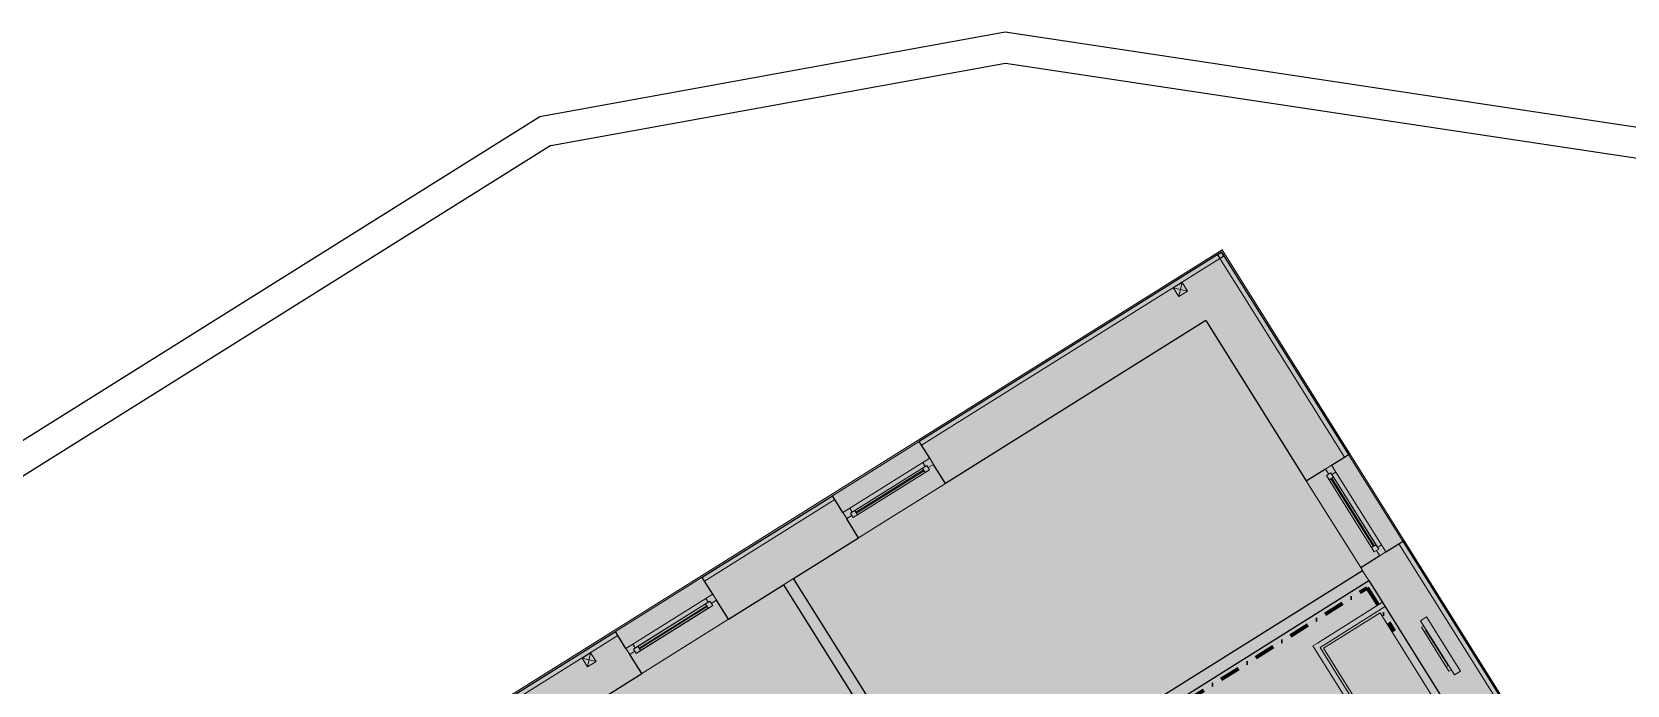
# Model space of a CAD drawing. Header units: millimetres. Extents: x -9129 to 220959, y -4760 to 72638.
# Drawn here: x 147981 to 163561, y 66255 to 72638 of the extents above; entities that cross this region are included whole.
import ezdxf

# ---------------------------------------------------------------- set-up
doc = ezdxf.new("R2010")
doc.units = ezdxf.units.MM
doc.linetypes.add('HA_DashDot_4mm-S1mm', pattern=[400, 200, -100, 0, -100])
for name, color, linetype, lineweight in [('A-DETL-____-THIN', 9, 'Continuous', 9), ('A-DETL-GENF-OTLN', 9, 'Continuous', 9), ('A-GENM-____-OTLN', 9, 'Continuous', 9), ('A-GLAZ-____-MCUT', 9, 'Continuous', 5), ('A-GLAZ-____-OTLN', 9, 'Continuous', 5), ('A-WALL-____-MCUT', 9, 'Continuous', 25), ('A-WALL-____-OTLN', 9, 'Continuous', 9), ('I-WALL-____-MCUT', 9, 'Continuous', 25), ('I-WALL-____-OTLN', 9, 'Continuous', 9), ('M-HVAC-DUCT-OTLN', 9, 'Continuous', 9), ('P-SANR-FIXT-OTLN', 9, 'Continuous', 9)]:
    doc.layers.add(name, color=color, linetype=linetype, lineweight=lineweight)

# ---------------------------------------------------------------- blocks, each defined once
blk = doc.blocks.new('HA_WD_SinglePanel - 1000x1500-1653870-schema POHLEDU D_140_6400')
at = {"layer": 'A-GLAZ-____-MCUT'}
for p, q in [((-500, 70), (-500, 0)), ((-420, 70), (-500, 70)), ((-500, 0), (-440, 0)), ((-440, -25), (-440, 25)), ((-440, 25), (-390, 25)), ((-420, 25), (-420, 70)), ((-390, 25), (-390, -25)), ((390, 5), (-390, 5)), ((390, -25), (390, 25)), ((390, 25), (440, 25)), ((500, 70), (420, 70)), ((420, 70), (420, 25)), ((440, 25), (440, -25)), ((440, 0), (500, 0)), ((500, 0), (500, 70)), ((-390, -25), (-440, -25)), ((390, -5), (-390, -5)), ((440, -25), (390, -25))]:
    blk.add_line(p, q, dxfattribs=at)
at = {"layer": 'A-GLAZ-____-OTLN'}
for p, q in [((440, 25), (-440, 25)), ((-440, -25), (-440, 25)), ((420, 70), (-420, 70)), ((390, 25), (-390, 25)), ((440, 25), (440, -25)), ((-440, -25), (440, -25)), ((390, -25), (-390, -25))]:
    blk.add_line(p, q, dxfattribs=at)
blk = doc.blocks.new('HA_WD_SinglePanel - 1000x1500-1653875-schema POHLEDU D_140_6400')
at = {"layer": 'A-GLAZ-____-MCUT'}
for p, q in [((-440, 25), (-440, -25)), ((-390, 25), (-440, 25)), ((-390, -25), (-390, 25)), ((390, 5), (-390, 5)), ((390, 25), (390, -25)), ((440, 25), (390, 25)), ((440, -25), (440, 25)), ((-500, 0), (-440, 0)), ((-500, -70), (-500, 0)), ((-420, -70), (-500, -70)), ((-440, -25), (-390, -25)), ((-420, -25), (-420, -70)), ((390, -5), (-390, -5)), ((390, -25), (440, -25)), ((420, -70), (420, -25)), ((500, -70), (420, -70)), ((440, 0), (500, 0)), ((500, 0), (500, -70))]:
    blk.add_line(p, q, dxfattribs=at)
at = {"layer": 'A-GLAZ-____-OTLN'}
for p, q in [((-440, -25), (-440, 25)), ((440, 25), (-440, 25)), ((390, 25), (-390, 25)), ((440, 25), (440, -25)), ((-440, -25), (440, -25)), ((420, -70), (-420, -70)), ((390, -25), (-390, -25))]:
    blk.add_line(p, q, dxfattribs=at)
blk = doc.blocks.new('HA_WD_SinglePanel - 625x1000-1653871-schema POHLEDU D_140_6400')
at = {"layer": 'A-GLAZ-____-MCUT'}
for p, q in [((-253, -25), (-253, 0)), ((-203, 0), (-203, -25)), ((202, -25), (202, 0)), ((252, 0), (252, -25)), ((-203, -25), (-253, -25)), ((202, -5), (-203, -5)), ((252, -25), (202, -25))]:
    blk.add_line(p, q, dxfattribs=at)
at = {"layer": 'A-GLAZ-____-OTLN'}
for p, q in [((-313, 70), (312, 70)), ((-313, 0), (-313, 70)), ((312, 0), (-313, 0)), ((-253, -25), (-253, 0)), ((252, 0), (252, -25)), ((312, 70), (312, 0)), ((-253, -25), (252, -25)), ((202, -25), (-203, -25))]:
    blk.add_line(p, q, dxfattribs=at)
blk = doc.blocks.new('ABMV_Bathtub_Generic - 800x1700-1406311-schema POHLEDU D_140_6400')
at = {"layer": 'P-SANR-FIXT-OTLN'}
for p, q in [((75, 50), (75, 1625)), ((75, 1625), (725, 1625)), ((75, 1625), (725, 1625)), ((75, 50), (75, 1625)), ((725, 1625), (725, 50)), ((725, 1625), (725, 50)), ((725, 50), (75, 50)), ((725, 50), (75, 50))]:
    blk.add_line(p, q, dxfattribs=at)
blk.add_circle((400, 180), 30, dxfattribs=at)
blk = doc.blocks.new('HA_GM_Tiling_LineBased - Generic Tiles-1678942-schema POHLEDU D_140_6400')
at = {"layer": 'A-GENM-____-OTLN', "linetype": 'HA_DashDot_4mm-S1mm', "lineweight": 80}
blk.add_line((50, -50), (3335, -50), dxfattribs=at)
blk = doc.blocks.new('HA_GM_Tiling_LineBased - Generic Tiles-1681808-schema POHLEDU D_140_6400')
at = {"layer": 'A-GENM-____-OTLN', "linetype": 'HA_DashDot_4mm-S1mm', "lineweight": 80}
blk.add_line((50, -50), (550, -50), dxfattribs=at)
blk = doc.blocks.new('185-01_OBJEKT D_Central_rvt-5-schema POHLEDU D_140_6400')
at = {"layer": 'A-WALL-____-MCUT'}
for p, q in [((-17856, 70487), (-20810, 68637)), ((-17895, 70463), (-17856, 70487)), ((-17895, 70463), (-17871, 70425)), ((-17871, 70425), (-17833, 70449)), ((-17833, 70449), (-17856, 70487)), ((-17856, 70487), (-16617, 68508)), ((-18010, 69818), (-20552, 68226)), ((-18010, 69818), (-17028, 68250)), ((-20786, 68599), (-20810, 68637)), ((-20706, 68472), (-20786, 68599)), ((-20552, 68226), (-20669, 68412)), ((-16782, 68404), (-16655, 68484)), ((-16655, 68484), (-16617, 68508)), ((-17028, 68250), (-16842, 68367)), ((-22929, 67310), (-21657, 68106)), ((-21633, 68068), (-21657, 68106)), ((-21554, 67941), (-21633, 68068)), ((-21400, 67695), (-21517, 67881)), ((-22036, 67297), (-21400, 67695)), ((-16251, 67557), (-16124, 67636)), ((-16124, 67636), (-16086, 67660)), ((-16086, 67660), (-12848, 62491)), ((-16497, 67403), (-16311, 67520)), ((-22905, 67272), (-22929, 67310)), ((-16497, 67403), (-16479, 67373)), ((-22825, 67145), (-22905, 67272)), ((-22671, 66899), (-22133, 67236)), ((-16418, 67276), (-15382, 65623)), ((-22671, 66899), (-22788, 67085)), ((-24941, 66049), (-23776, 66779)), ((-23752, 66741), (-23776, 66779)), ((-23673, 66614), (-23752, 66741)), ((-23519, 66368), (-23635, 66554)), ((-24684, 65638), (-23519, 66368))]:
    blk.add_line(p, q, dxfattribs=at)
at = {"layer": 'A-WALL-____-MCUT', "lineweight": 9}
for p, q in [((-17871, 70425), (-20786, 68599)), ((-20786, 68599), (-17871, 70425)), ((-17637, 70052), (-17871, 70425)), ((-17871, 70425), (-17637, 70052)), ((-16655, 68484), (-17637, 70052)), ((-17637, 70052), (-16655, 68484)), ((-21633, 68068), (-22905, 67272)), ((-22905, 67272), (-21633, 68068)), ((-12886, 62467), (-16124, 67636)), ((-16124, 67636), (-12886, 62467)), ((-16418, 67276), (-16479, 67373)), ((-22036, 67297), (-22133, 67236)), ((-23752, 66741), (-24917, 66011)), ((-24917, 66011), (-23752, 66741))]:
    blk.add_line(p, q, dxfattribs=at)
at = {"layer": 'A-WALL-____-OTLN'}
for p, q in [((-21657, 68106), (-20810, 68637)), ((-16617, 68508), (-16086, 67660)), ((-16497, 67403), (-17028, 68250)), ((-20552, 68226), (-21400, 67695)), ((-23776, 66779), (-22929, 67310)), ((-22671, 66899), (-23519, 66368))]:
    blk.add_line(p, q, dxfattribs=at)
at = {"layer": 'I-WALL-____-MCUT'}
for p, q in [((-16479, 67373), (-19657, 65383)), ((-22133, 67236), (-20602, 64791)), ((-20504, 64852), (-22036, 67297)), ((-19286, 65479), (-16418, 67276))]:
    blk.add_line(p, q, dxfattribs=at)
at = {"layer": 'I-WALL-____-OTLN'}
for p, q in [((-16920, 66666), (-16285, 67064)), ((-16258, 67022), (-16894, 66623)), ((-16920, 66666), (-16963, 66639)), ((-16060, 65199), (-16963, 66639)), ((-16894, 66623), (-16018, 65225))]:
    blk.add_line(p, q, dxfattribs=at)
at = {"layer": 'M-HVAC-DUCT-OTLN', "lineweight": 5}
for p, q in [((-18327, 70136), (-18242, 70189)), ((-18327, 70136), (-18189, 70104)), ((-18274, 70051), (-18327, 70136)), ((-18274, 70051), (-18242, 70189)), ((-18242, 70189), (-18189, 70104)), ((-18189, 70104), (-18274, 70051)), ((-24102, 66518), (-24018, 66571)), ((-24049, 66433), (-24018, 66571)), ((-24018, 66571), (-23965, 66486)), ((-24102, 66518), (-23965, 66486)), ((-24049, 66433), (-24102, 66518)), ((-23965, 66486), (-24049, 66433))]:
    blk.add_line(p, q, dxfattribs=at)
at = {"layer": 'A-GENM-____-OTLN', "lineweight": 9}
for name, p, rotation in [('HA_GM_Tiling_LineBased - Generic Tiles-1678942-schema POHLEDU D_140_6400', (-19286, 65479), 32.06111111111093), ('HA_GM_Tiling_LineBased - Generic Tiles-1681808-schema POHLEDU D_140_6400', (-16418, 67276), 302.061111111111)]:
    blk.add_blockref(name, p, dxfattribs=dict(at, rotation=rotation))
at = {"layer": 'A-GLAZ-____-OTLN', "lineweight": 9}
for name, p, rotation in [('HA_WD_SinglePanel - 1000x1500-1653870-schema POHLEDU D_140_6400', (-21093, 68147), 32.06111111111118), ('HA_WD_SinglePanel - 1000x1500-1653875-schema POHLEDU D_140_6400', (-16576, 67943), 122.0611111111111), ('HA_WD_SinglePanel - 1000x1500-1653870-schema POHLEDU D_140_6400', (-23212, 66820), 32.06111111111118), ('HA_WD_SinglePanel - 625x1000-1653871-schema POHLEDU D_140_6400', (-15747, 66619), 302.0611111111111)]:
    blk.add_blockref(name, p, dxfattribs=dict(at, rotation=rotation))
at = {"layer": 'P-SANR-FIXT-OTLN', "lineweight": 9, "rotation": 32.06111107505555}
blk.add_blockref('ABMV_Bathtub_Generic - 800x1700-1406311-schema POHLEDU D_140_6400', (-16060, 65199), dxfattribs=at)

msp = doc.modelspace()

# ---------------------------------------------------------------- hatches: boundary and pattern name
at = {"layer": 'A-DETL-GENF-OTLN'}
h = msp.add_hatch(color=7, dxfattribs=at)
h.paths.add_polyline_path([(142397, 45043), (166213, 59956), (159599, 70504), (135792, 55591), (142386, 45061)])
h.paths.add_polyline_path([(139558, 50518), (139266, 50984), (139901, 51382), (140193, 50916), (139572, 50526)])
h.paths.add_polyline_path([(144083, 53795), (143765, 54303), (144146, 54542), (144465, 54034), (144094, 53801)])
h.paths.add_polyline_path([(144562, 54095), (144244, 54603), (144485, 54754), (144804, 54246), (144648, 54148)])
h.paths.add_polyline_path([(150220, 57656), (149909, 58152), (150418, 58470), (150728, 57974), (150329, 57725)])
h.paths.add_polyline_path([(146059, 57941), (145678, 58551), (147482, 59681), (147864, 59071), (146115, 57976)])
h.paths.add_polyline_path([(150940, 58107), (150630, 58603), (151138, 58921), (151449, 58426), (151001, 58145)])
h.paths.add_polyline_path([(149729, 60239), (149591, 60459), (152760, 62445), (152898, 62224), (150080, 60459)])
h.paths.add_polyline_path([(156880, 61810), (156562, 62319), (156803, 62470), (157122, 61961), (156941, 61848)])
h.paths.add_polyline_path([(157219, 62022), (156901, 62531), (157282, 62770), (157601, 62261), (157360, 62111)])
h.paths.add_polyline_path([(152653, 62109), (152709, 62126), (152748, 62169), (152761, 62226), (152744, 62282), (152702, 62321), (152645, 62334), (152589, 62317), (152550, 62275), (152537, 62218), (152554, 62162), (152596, 62122), (152624, 62112)])
h.paths.add_polyline_path([(152652, 62142), (152612, 62151), (152581, 62179), (152570, 62224), (152578, 62259), (152607, 62290), (152646, 62302), (152687, 62292), (152717, 62264), (152729, 62224), (152720, 62184), (152692, 62154), (152653, 62142)])
h.paths.add_polyline_path([(161897, 64492), (161578, 65001), (162214, 65399), (162533, 64890), (162153, 64652)])

# ---------------------------------------------------------------- linework, layer by layer
at = {"layer": 'A-DETL-____-THIN'}
for p, q in [((159605, 70508), (135789, 55595)), ((166213, 59956), (159605, 70508))]:
    msp.add_line(p, q, dxfattribs=at)
at = {"layer": 'A-WALL-____-MCUT'}
for p, q in [((152941, 71812), (157486, 72638)), ((157486, 72638), (164287, 71614)), ((153051, 71527), (157491, 72334)), ((157491, 72334), (164049, 71347)), ((144876, 66760), (152941, 71812)), ((153051, 71527), (145501, 66798))]:
    msp.add_line(p, q, dxfattribs=at)

# ---------------------------------------------------------------- block references
at = {"color": 50, "lineweight": 5}
msp.add_blockref('185-01_OBJEKT D_Central_rvt-5-schema POHLEDU D_140_6400', (177456, 0), dxfattribs=at)

doc.saveas('drawing.dxf')
